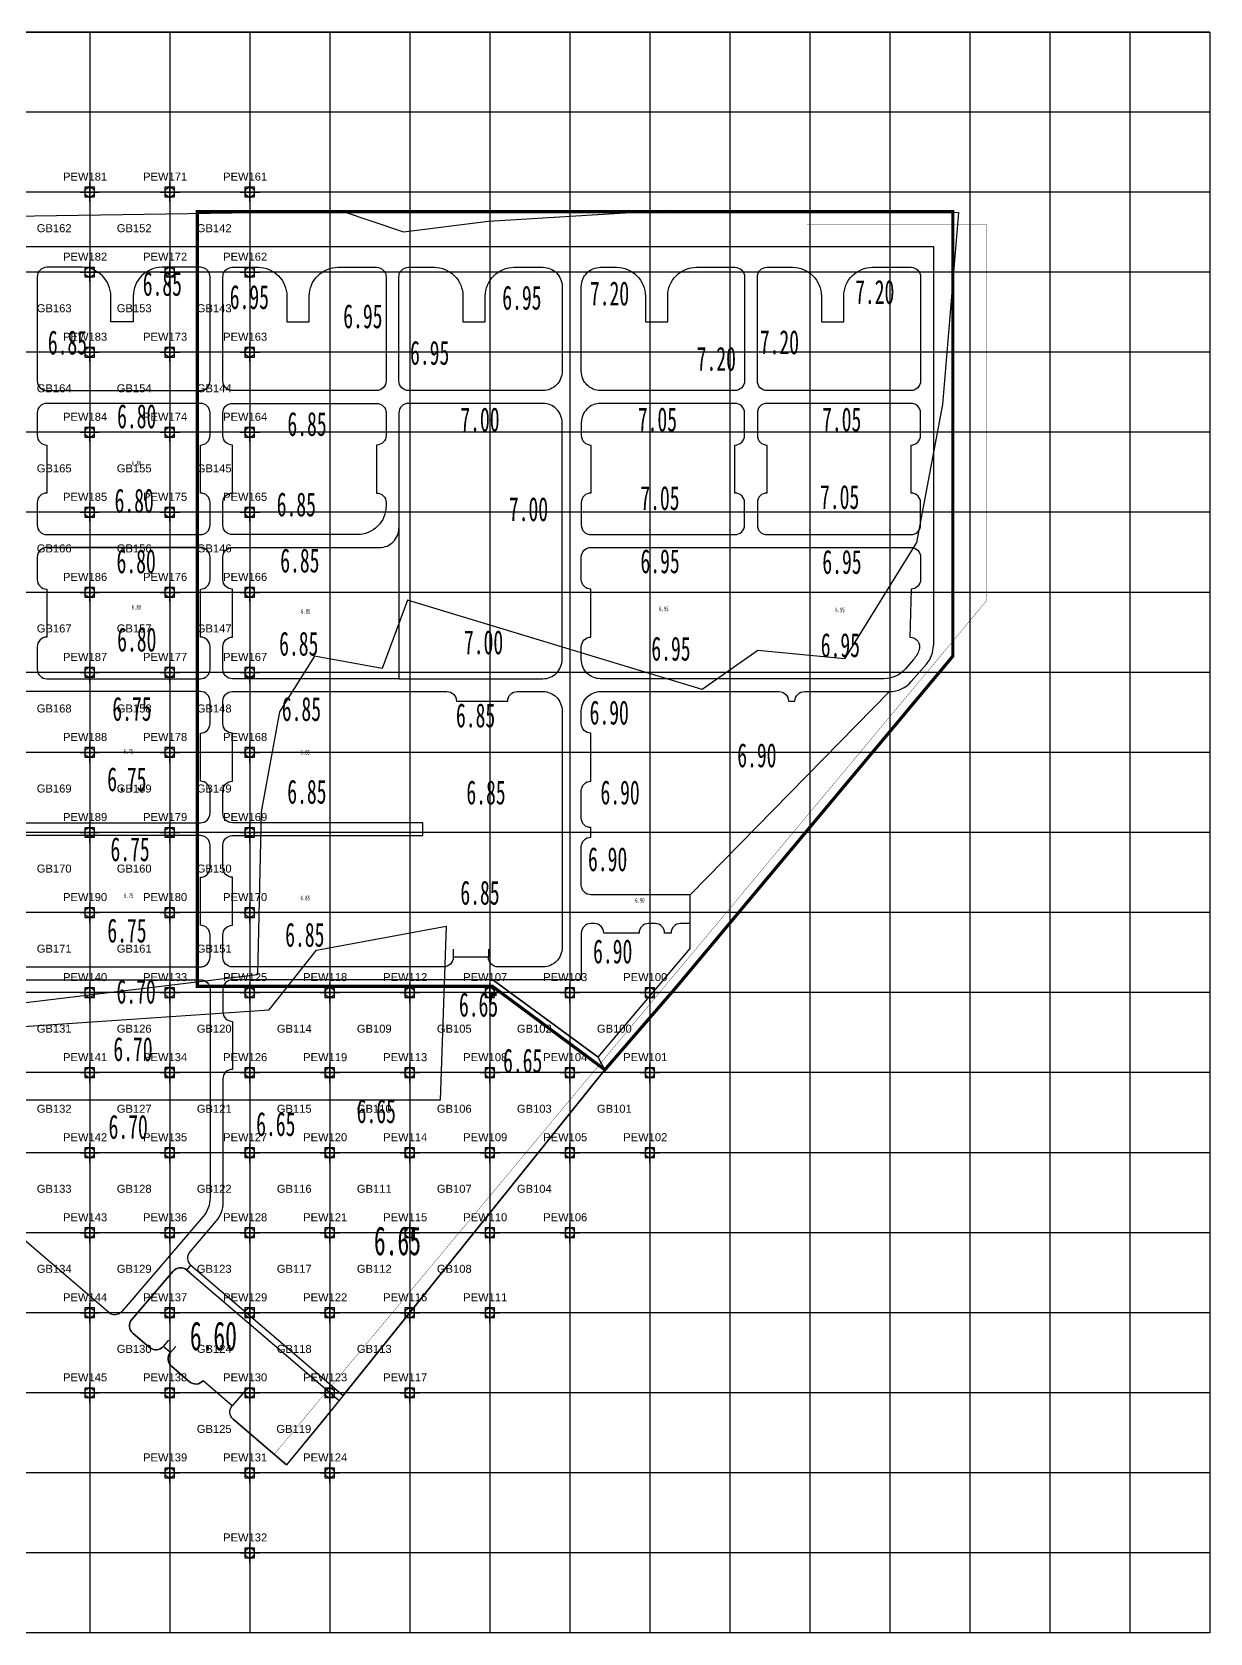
# Model space of a CAD drawing. Header units: millimetres. Extents: x 79632 to 595391, y 9752539 to 28844469.
# Drawn here: x 81617 to 81985, y 19093023 to 19093523 of the extents above; entities that cross this region are included whole.
import ezdxf

# ---------------------------------------------------------------- set-up
doc = ezdxf.new("R2010")
doc.units = ezdxf.units.MM
doc.header["$PDMODE"] = 98
doc.header["$PDSIZE"] = 3
for name, color, linetype in [('09- Elevation Design', 130, 'Continuous'), ('10- Building Outline', 143, 'Continuous'), ('20- GridLinePMC', 173, 'Continuous'), ('21- GridPoint PMC', 44, 'Continuous'), ('22-GridBoxNoPMC', 44, 'Continuous'), ('23- GridPointNoPMC', 42, 'Continuous'), ('24-GridPointActualPMC', 2, 'Continuous'), ('70-LivingCampPhaseI', 7, 'Continuous')]:
    doc.layers.add(name, color=color, linetype=linetype)
doc.layers.add('60- WeeklyProgress', color=240, linetype='Continuous', lineweight=30)
doc.styles.add('hanxia-fangsong', font='', dxfattribs={"width": 0.8})
doc.styles.get("Standard").update_dxf_attribs({"font": 'arial.ttf'})
doc.styles.get('hanxia-fangsong').set_extended_font_data('SimSun')
doc.linetypes.add('FENCELINE1', pattern='A,0.25,-0.1,[133,ltypeshp.shx,S=0.1,R=0,X=-0.1,Y=0],-0.1,1', length=1.45)

msp = doc.modelspace()

# ---------------------------------------------------------------- linework, layer by layer
at = {"layer": '10- Building Outline'}
for p, q in [((81568.98, 19093456.39), (81898.48, 19093456.39)), ((81898.48, 19093456.39), (81898.48, 19093331.82)), ((81795.85, 19093199.28), (81707.77, 19093089.62)), ((81665.21, 19093136.71), (81666.51, 19093138.23)), ((81707.77, 19093089.62), (81696.38, 19093075.89))]:
    msp.add_line(p, q, dxfattribs=at)
at = {"layer": '10- Building Outline', "linetype": 'ByBlock'}
for p, q in [((81621.48, 19093362.39), (81669.48, 19093362.39)), ((81896.29, 19093325.93), (81891.58, 19093320.49)), ((81822.51, 19093244.93), (81822.51, 19093253.93)), ((81748.45, 19093236.89), (81748.45, 19093234.39)), ((81759.45, 19093236.89), (81759.45, 19093234.39)), ((81660.98, 19093136.38), (81648.02, 19093121.24)), ((81666.27, 19093135.8), (81665.21, 19093136.71)), ((81648.34, 19093117.01), (81653.57, 19093112.54)), ((81659.48, 19093114.83), (81657.8, 19093112.87)), ((81661.76, 19093112.88), (81660.08, 19093110.92)), ((81660.41, 19093106.69), (81666.07, 19093101.84)), ((81683.42, 19093099.04), (81679.41, 19093094.36)), ((81683.42, 19093099.04), (81679.41, 19093094.36)), ((81679.74, 19093090.13), (81696.38, 19093075.89))]:
    msp.add_line(p, q, dxfattribs=at)
at = {"layer": '10- Building Outline', "linetype": 'FENCELINE1', "lineweight": 25, "ltscale": 3, "const_width": 0.1}
msp.add_lwpolyline([(81692.53, 19093079.18), (81915.18, 19093345.86), (81915.18, 19093463.11), (81858.98, 19093463.11)], dxfattribs=at)
at = {"layer": '10- Building Outline'}
for points in [[(81672.48, 19093414.39), (81672.48, 19093446.89, 0.414214), (81669.48, 19093449.89), (81657.48, 19093449.89, 0.414214), (81648.48, 19093440.89), (81648.48, 19093432.89), (81641.48, 19093432.89), (81641.48, 19093440.89, 0.414214), (81632.48, 19093449.89), (81621.48, 19093449.89, 0.414214), (81618.48, 19093446.89), (81618.48, 19093414.39, 0.414214), (81621.48, 19093411.39), (81669.48, 19093411.39, 0.414214)], [(81724.48, 19093411.39), (81679.48, 19093411.39, -0.414214), (81676.48, 19093414.39), (81676.48, 19093446.89, -0.414214), (81679.48, 19093449.89), (81687.48, 19093449.89, -0.414214), (81696.48, 19093440.89), (81696.48, 19093432.89), (81703.48, 19093432.89), (81703.48, 19093440.89, -0.414214), (81712.48, 19093449.89), (81724.48, 19093449.89, -0.414214), (81727.48, 19093446.89), (81727.48, 19093414.39, -0.414214)], [(81758.48, 19093440.89, -0.414214), (81767.48, 19093449.89), (81776.48, 19093449.89, -0.414214), (81782.48, 19093443.89), (81782.48, 19093417.39, -0.414214), (81776.48, 19093411.39), (81734.48, 19093411.39, -0.414214), (81731.48, 19093414.39), (81731.48, 19093446.89, -0.414214), (81734.48, 19093449.89), (81742.48, 19093449.89, -0.414214), (81751.48, 19093440.89), (81751.48, 19093432.89), (81758.48, 19093432.89)], [(81836.48, 19093411.39), (81794.48, 19093411.39, -0.414214), (81788.48, 19093417.39), (81788.48, 19093443.89, -0.414214), (81794.48, 19093449.89), (81799.48, 19093449.89, -0.414214), (81808.48, 19093440.89), (81808.48, 19093432.89), (81815.48, 19093432.89), (81815.48, 19093440.89, -0.414214), (81824.48, 19093449.89), (81836.48, 19093449.89, -0.414214), (81839.48, 19093446.89), (81839.48, 19093414.39, -0.414214)], [(81846.48, 19093411.39, -0.414214), (81843.48, 19093414.39), (81843.48, 19093446.89, -0.414214), (81846.48, 19093449.89), (81854.48, 19093449.89, -0.414214), (81863.48, 19093440.89), (81863.48, 19093432.89), (81870.48, 19093432.89), (81870.48, 19093440.89, -0.414214), (81879.48, 19093449.89), (81891.48, 19093449.89, -0.414214), (81894.48, 19093446.89), (81894.48, 19093414.39, -0.414214), (81891.48, 19093411.39)], [(81669.48, 19093276.39, 0.414214), (81672.48, 19093279.39), (81672.48, 19093286.39, 0.414214), (81669.48, 19093289.39), (81669.48, 19093304.39, 0.414214), (81672.48, 19093307.39), (81672.48, 19093314.39, 0.414214), (81669.48, 19093317.39), (81565.98, 19093317.39, 0.414214), (81556.98, 19093308.39), (81556.98, 19093307.39, 0.414214), (81559.98, 19093304.39), (81559.98, 19093289.39, 0.414214), (81556.98, 19093286.39), (81556.98, 19093279.39, 0.414214), (81559.98, 19093276.39)], [(81669.48, 19093231.39, 0.414214), (81672.48, 19093234.39), (81672.48, 19093241.39, 0.414214), (81669.48, 19093244.39), (81669.48, 19093259.39, 0.414214), (81672.48, 19093262.39), (81672.48, 19093269.39, 0.414214), (81669.48, 19093272.39), (81559.98, 19093272.39, 0.414214), (81556.98, 19093269.39), (81556.98, 19093262.39, 0.414214), (81559.98, 19093259.39), (81559.98, 19093244.39, 0.414214), (81556.98, 19093241.39), (81556.98, 19093240.39, 0.414214), (81565.98, 19093231.39)], [(81679.48, 19093227.39, 0.414214), (81676.48, 19093224.39), (81676.48, 19093217.39, 0.414214), (81679.48, 19093214.39), (81679.48, 19093199.39, 0.414214), (81676.48, 19093196.39), (81676.48, 19093157.82, -0.178894), (81674.32, 19093151.96), (81666.18, 19093142.46, 0.414214), (81666.51, 19093138.23), (81714.09, 19093097.49), (81795.85, 19093199.28), (81793.79, 19093203.21), (81760.88, 19093227.39)], [(81665.21, 19093136.71), (81712.84, 19093095.93), (81696.38, 19093075.89), (81679.74, 19093090.13, -0.414214), (81679.41, 19093094.36), (81670.3, 19093102.17, -0.414214), (81666.07, 19093101.84), (81660.41, 19093106.69, -0.414214), (81660.08, 19093110.92), (81657.8, 19093112.87, -0.414214), (81653.57, 19093112.54), (81648.34, 19093117.01, -0.414214), (81648.02, 19093121.24), (81660.98, 19093136.38, -0.414214)]]:
    msp.add_lwpolyline(points, format="xyb", close=True, dxfattribs=at)
at = {"layer": '10- Building Outline', "linetype": 'ByBlock'}
for points in [[(81669.48, 19093366.39, 0.414214), (81672.48, 19093369.39), (81672.48, 19093376.39, 0.414214), (81669.48, 19093379.39), (81669.48, 19093394.39, 0.414214), (81672.48, 19093397.39), (81672.48, 19093404.39, 0.414214), (81669.48, 19093407.39), (81621.48, 19093407.39, 0.414214), (81618.48, 19093404.39), (81618.48, 19093397.39, 0.414214), (81621.48, 19093394.39), (81621.48, 19093379.39, 0.414214), (81618.48, 19093376.39), (81618.48, 19093369.39, 0.414214), (81621.48, 19093366.39)], [(81731.48, 19093404.39), (81731.48, 19093368.39), (81731.48, 19093321.39), (81776.48, 19093321.39, 0.414214), (81782.48, 19093327.39), (81782.48, 19093397.39), (81782.48, 19093401.39, 0.414214), (81776.48, 19093407.39), (81734.48, 19093407.39, 0.414214)], [(81725.48, 19093362.39, 0.414214), (81731.48, 19093368.39), (81731.48, 19093321.39), (81679.48, 19093321.39, -0.414214), (81676.48, 19093324.39), (81676.48, 19093331.39, -0.414214), (81679.48, 19093334.39), (81679.48, 19093349.39, -0.414214), (81676.48, 19093352.39), (81676.48, 19093359.39, -0.414214), (81679.48, 19093362.39)], [(81669.48, 19093321.39, 0.414214), (81672.48, 19093324.39), (81672.48, 19093331.39, 0.414214), (81669.48, 19093334.39), (81669.48, 19093349.39, 0.414214), (81672.48, 19093352.39), (81672.48, 19093359.39, 0.414214), (81669.48, 19093362.39), (81621.48, 19093362.39, 0.414214), (81618.48, 19093359.39), (81618.48, 19093352.39, 0.414214), (81621.48, 19093349.39), (81621.48, 19093334.39, 0.414214), (81618.48, 19093331.39), (81618.48, 19093324.39, 0.414214), (81621.48, 19093321.39)]]:
    msp.add_lwpolyline(points, format="xyb", close=True, dxfattribs=at)
at = {"layer": '10- Building Outline', "lineweight": 25}
for points in [[(81679.48, 19093407.39), (81724.48, 19093407.39, -0.414214), (81727.48, 19093404.39), (81727.48, 19093397.39, -0.414214), (81724.48, 19093394.39), (81724.48, 19093379.39, -0.414214), (81727.48, 19093376.39), (81727.48, 19093375.39, -0.414214), (81718.48, 19093366.39), (81679.48, 19093366.39, -0.414214), (81676.48, 19093369.39), (81676.48, 19093376.39, -0.414214), (81679.48, 19093379.39), (81679.48, 19093394.39, -0.414214), (81676.48, 19093397.39), (81676.48, 19093404.39, -0.414214)], [(81794.48, 19093407.39, 0.414214), (81788.48, 19093401.39), (81788.48, 19093397.39, 0.414214), (81791.48, 19093394.39), (81791.48, 19093379.39, 0.414214), (81788.48, 19093376.39), (81788.48, 19093369.39, 0.414214), (81791.48, 19093366.39), (81836.48, 19093366.39, 0.414214), (81839.48, 19093369.39), (81839.48, 19093376.39, 0.414214), (81836.48, 19093379.39), (81836.48, 19093394.39, 0.414214), (81839.48, 19093397.39), (81839.48, 19093404.39, 0.414214), (81836.48, 19093407.39)], [(81891.48, 19093379.39), (81891.48, 19093394.39, 0.414214), (81894.48, 19093397.39), (81894.48, 19093404.39, 0.414214), (81891.48, 19093407.39), (81846.48, 19093407.39, 0.414214), (81843.48, 19093404.39), (81843.48, 19093397.39, 0.414214), (81846.48, 19093394.39), (81846.48, 19093379.39, 0.414214), (81843.48, 19093376.39), (81843.48, 19093369.39, 0.414214), (81846.48, 19093366.39), (81891.48, 19093366.39, 0.414214), (81894.48, 19093369.39), (81894.48, 19093376.39, 0.414214)], [(81745.45, 19093231.39), (81679.48, 19093231.39, -0.414214), (81676.48, 19093234.39), (81676.48, 19093241.39, -0.414214), (81679.48, 19093244.39), (81679.48, 19093259.39, -0.414214), (81676.48, 19093262.39), (81676.48, 19093269.39, -0.414214), (81679.48, 19093272.39), (81739.01, 19093272.39), (81739.01, 19093276.39), (81679.48, 19093276.39, -0.414214), (81676.48, 19093279.39), (81676.48, 19093286.39, -0.414214), (81679.48, 19093289.39), (81679.48, 19093304.39, -0.414214), (81676.48, 19093307.39), (81676.48, 19093314.39, -0.414214), (81679.48, 19093317.39), (81746.48, 19093317.39, -0.414214), (81749.48, 19093314.39), (81765.48, 19093314.39, -0.414214), (81768.48, 19093317.39), (81776.48, 19093317.39, -0.414214), (81782.48, 19093311.39), (81782.48, 19093237.39, -0.414214), (81776.48, 19093231.39), (81762.45, 19093231.39, -0.414214), (81759.45, 19093234.39), (81748.45, 19093234.39, -0.414214)], [(81794.48, 19093317.39), (81850.21, 19093317.39, -0.414214), (81853.21, 19093314.39), (81855.21, 19093314.39, -0.414214), (81858.21, 19093317.39), (81884.78, 19093317.39), (81822.51, 19093253.93), (81791.48, 19093253.93, -0.414214), (81788.48, 19093256.93), (81788.48, 19093268.89, -0.414214), (81791.48, 19093271.89), (81791.48, 19093274.89, -0.414214), (81788.48, 19093277.89), (81788.48, 19093286.39, -0.414214), (81791.48, 19093289.39), (81791.48, 19093304.39, -0.414214), (81788.48, 19093307.39), (81788.48, 19093311.39, -0.414214)]]:
    msp.add_lwpolyline(points, format="xyb", close=True, dxfattribs=at)
at = {"layer": '10- Building Outline', "linetype": 'ByBlock'}
for points in [[(81894.01, 19093330.42, -0.097023), (81892.29, 19093327.42), (81889.75, 19093324.49, -0.217609), (81882.95, 19093321.39), (81794.48, 19093321.39, -0.414214), (81788.48, 19093327.39), (81788.48, 19093331.39, -0.414214), (81791.48, 19093334.39), (81791.48, 19093349.39, -0.414214), (81788.48, 19093352.39), (81788.48, 19093359.39, -0.414214), (81791.48, 19093362.39), (81891.48, 19093362.39, -0.414214), (81894.48, 19093359.39), (81894.48, 19093352.39, -0.414214), (81891.48, 19093349.39), (81891.16, 19093334.39, -0.513525), (81894.01, 19093330.42)], [(81760.88, 19093227.39), (81793.79, 19093203.21), (81822.51, 19093237.12), (81822.51, 19093244.93), (81819.51, 19093244.93, 0.414214), (81816.51, 19093241.93), (81814.51, 19093241.93, 0.414214), (81811.51, 19093244.93), (81809.51, 19093244.93, 0.414214), (81806.51, 19093241.93), (81795.51, 19093241.93, 0.414214), (81792.51, 19093244.93), (81791.48, 19093244.93, 0.414214), (81788.48, 19093241.93), (81788.48, 19093227.39), (81679.48, 19093227.39)]]:
    msp.add_lwpolyline(points, format="xyb", dxfattribs=at)
at = {"layer": '10- Building Outline', "lineweight": 25}
msp.add_lwpolyline([(81640.75, 19093123.52), (81558.3, 19093194.11, -0.696505), (81560.25, 19093199.39), (81559.98, 19093214.39, -0.414214), (81556.98, 19093217.39), (81556.98, 19093218.39, -0.414214), (81565.98, 19093227.39), (81669.48, 19093227.39, -0.414214), (81672.48, 19093224.39), (81672.48, 19093196.39), (81672.48, 19093159.29, -0.178894), (81670.32, 19093153.44), (81644.98, 19093123.84)], format="xyb", dxfattribs=at)
at = {"layer": '10- Building Outline', "linetype": 'ByBlock', "lineweight": 25}
for centre, radius, start, end in [((81669.48, 19093359.39), 3, 0, 90), ((81884.78, 19093326.39), 9, 270, 319.1068)]:
    msp.add_arc(centre, radius, start, end, dxfattribs=at)
at = {"layer": '10- Building Outline', "linetype": 'ByBlock'}
for centre, radius, start, end in [((81669.48, 19093352.39), 3, 270, 0), ((81669.48, 19093331.39), 3, 0, 90), ((81889.48, 19093331.82), 9, 319.1068, 0), ((81663.26, 19093134.43), 3, 49.4296, 139.4296), ((81642.7, 19093125.8), 3, 229.4296, 319.4296), ((81650.3, 19093119.29), 3, 139.4296, 229.4296), ((81655.52, 19093114.82), 3, 229.4296, 319.4296), ((81662.36, 19093108.96), 3, 139.4296, 229.4296), ((81668.02, 19093104.12), 3, 229.4296, 319.4296)]:
    msp.add_arc(centre, radius, start, end, dxfattribs=at)
at = {"layer": '10- Building Outline', "lineweight": 25}
msp.add_arc((81669.48, 19093324.39), 3, 270, 0, dxfattribs=at)
at = {"layer": '20- GridLinePMC'}
for p, q in [((81984.89, 19093523.37), (80784.89, 19093523.37)), ((81634.89, 19093523.37), (81634.89, 19093023.37)), ((81659.89, 19093523.37), (81659.89, 19093023.37)), ((81684.89, 19093523.37), (81684.89, 19093023.37)), ((81709.89, 19093523.37), (81709.89, 19093023.37)), ((81734.89, 19093523.37), (81734.89, 19093023.37)), ((81759.89, 19093523.37), (81759.89, 19093023.37)), ((81784.89, 19093523.37), (81784.89, 19093023.37)), ((81809.89, 19093523.37), (81809.89, 19093023.37)), ((81834.89, 19093523.37), (81834.89, 19093023.37)), ((81859.89, 19093523.37), (81859.89, 19093023.37)), ((81884.89, 19093523.37), (81884.89, 19093023.37)), ((81909.89, 19093523.37), (81909.89, 19093023.37)), ((81934.89, 19093523.37), (81934.89, 19093023.37)), ((81959.89, 19093523.37), (81959.89, 19093023.37)), ((81984.89, 19093523.37), (81984.89, 19093023.37)), ((81984.89, 19093498.37), (80784.89, 19093498.37)), ((81984.89, 19093473.37), (80784.89, 19093473.37)), ((81984.89, 19093448.37), (80784.89, 19093448.37)), ((81984.89, 19093423.37), (80784.89, 19093423.37)), ((81984.89, 19093398.37), (80784.89, 19093398.37)), ((81984.89, 19093373.37), (80784.89, 19093373.37)), ((81984.89, 19093348.37), (80784.89, 19093348.37)), ((81984.89, 19093323.37), (80784.89, 19093323.37)), ((81984.89, 19093298.37), (80784.89, 19093298.37)), ((81984.89, 19093273.37), (80784.89, 19093273.37)), ((81984.89, 19093248.37), (80784.89, 19093248.37)), ((81984.89, 19093223.37), (80784.89, 19093223.37)), ((81984.89, 19093198.37), (80784.89, 19093198.37)), ((81984.89, 19093173.37), (80784.89, 19093173.37)), ((81984.89, 19093148.37), (80784.89, 19093148.37)), ((81984.89, 19093123.37), (80784.89, 19093123.37)), ((81984.89, 19093098.37), (80784.89, 19093098.37)), ((81984.89, 19093073.37), (80784.89, 19093073.37)), ((81984.89, 19093048.37), (80784.89, 19093048.37)), ((81984.89, 19093023.37), (80784.89, 19093023.37))]:
    msp.add_line(p, q, dxfattribs=at)
msp.add_lwpolyline([(80784.89, 19093523.37), (81984.89, 19093523.37), (81984.89, 19093023.37), (80784.89, 19093023.37)], close=True, dxfattribs=at)
at = {"layer": '21- GridPoint PMC'}
for p in [(81634.89, 19093473.37), (81659.89, 19093473.37), (81684.89, 19093473.37), (81634.89, 19093448.37), (81659.89, 19093448.37), (81684.89, 19093448.37), (81634.89, 19093423.37), (81659.89, 19093423.37), (81684.89, 19093423.37), (81634.89, 19093398.37), (81659.89, 19093398.37), (81684.89, 19093398.37), (81634.89, 19093373.37), (81659.89, 19093373.37), (81684.89, 19093373.37), (81634.89, 19093348.37), (81659.89, 19093348.37), (81684.89, 19093348.37), (81634.89, 19093323.37), (81659.89, 19093323.37), (81684.89, 19093323.37), (81634.89, 19093298.37), (81659.89, 19093298.37), (81684.89, 19093298.37), (81634.89, 19093273.37), (81659.89, 19093273.37), (81684.89, 19093273.37), (81634.89, 19093248.37), (81659.89, 19093248.37), (81684.89, 19093248.37), (81634.89, 19093223.37), (81659.89, 19093223.37), (81684.89, 19093223.37), (81709.89, 19093223.37), (81734.89, 19093223.37), (81759.89, 19093223.37), (81784.89, 19093223.37), (81809.89, 19093223.37), (81634.89, 19093198.37), (81659.89, 19093198.37), (81684.89, 19093198.37), (81709.89, 19093198.37), (81734.89, 19093198.37), (81759.89, 19093198.37), (81784.89, 19093198.37), (81809.89, 19093198.37), (81634.89, 19093173.37), (81659.89, 19093173.37), (81684.89, 19093173.37), (81709.89, 19093173.37), (81734.89, 19093173.37), (81759.89, 19093173.37), (81784.89, 19093173.37), (81809.89, 19093173.37), (81634.89, 19093148.37), (81659.89, 19093148.37), (81684.89, 19093148.37), (81709.89, 19093148.37), (81734.89, 19093148.37), (81759.89, 19093148.37), (81784.89, 19093148.37), (81634.89, 19093123.37), (81659.89, 19093123.37), (81684.89, 19093123.37), (81709.89, 19093123.37), (81734.89, 19093123.37), (81759.89, 19093123.37), (81634.89, 19093098.37), (81659.89, 19093098.37), (81684.89, 19093098.37), (81709.89, 19093098.37), (81734.89, 19093098.37), (81659.89, 19093073.37), (81684.89, 19093073.37), (81709.89, 19093073.37), (81684.89, 19093048.37)]:
    msp.add_point(p, dxfattribs=at)
at = {"layer": '24-GridPointActualPMC', "color": 2, "lineweight": -3}
for p in [(81709.88, 19093223.38, 5.99), (81734.91, 19093223.38, 5.44), (81634.89, 19093198.39, 7.17), (81659.91, 19093198.44, 6.9), (81684.9, 19093198.4, 6.65), (81709.87, 19093198.4, 6.41)]:
    msp.add_point(p, dxfattribs=at)
at = {"layer": '60- WeeklyProgress'}
msp.add_lwpolyline([(81583.2, 19093465.44), (81713.81, 19093467.44), (81732.88, 19093460.92), (81759.53, 19093464.32), (81815.84, 19093467.76), (81906.3, 19093467.01), (81901.32, 19093407.03), (81893.21, 19093363.92), (81870.68, 19093327.56), (81843.63, 19093330.24), (81826.22, 19093318.04), (81734.15, 19093345.9), (81726.23, 19093324.62), (81705.16, 19093328.46), (81694.16, 19093311.1), (81688.42, 19093279.86), (81687.27, 19093228.95), (81593.26, 19093217.52)], dxfattribs=at)
at = {"layer": '60- WeeklyProgress', "color": 2}
msp.add_lwpolyline([(81521.9, 19093256.73), (81553.04, 19093286.27), (81571.45, 19093282.41), (81571.45, 19093241.51), (81584.18, 19093236.51), (81592.59, 19093211.3), (81690.99, 19093217.94), (81705.78, 19093236.65), (81746.28, 19093244.1), (81744.41, 19093189.73), (81520.9, 19093189.73), (81521.9, 19093256.73)], dxfattribs=at)
at = {"layer": '70-LivingCampPhaseI', "color": 1, "linetype": 'ByBlock', "const_width": 1}
msp.add_lwpolyline([(81760.74, 19093225.31), (81795.85, 19093199.28), (81818.35, 19093225.31), (81904.57, 19093328.46), (81904.57, 19093467.29), (81674.75, 19093467.29), (81668.49, 19093467.29), (81668.49, 19093225.31)], close=True, dxfattribs=at)

# ---------------------------------------------------------------- texts
at = {"layer": '09- Elevation Design', "color": 2, "style": 'hanxia-fangsong', "width": 0.6}
for s, height, p in [('6.85', 7.5, (81651.46, 19093440.99)), ('6.85', 7.5, (81651.46, 19093440.99)), ('7.20', 7.5, (81791.17, 19093437.98)), ('7.20', 7.5, (81874.02, 19093438.45)), ('6.95', 7.5, (81678.64, 19093436.86)), ('6.95', 7.5, (81763.79, 19093436.66)), ('6.95', 7.5, (81714.11, 19093430.87)), ('6.85', 7.5, (81621.81, 19093422.66)), ('6.85', 7.5, (81621.81, 19093422.66)), ('7.20', 7.5, (81844.24, 19093422.77)), ('6.95', 7.5, (81734.98, 19093419.45)), ('7.20', 7.5, (81824.53, 19093417.57)), ('6.80', 7.5, (81643.45, 19093399.63)), ('7.00', 7.5, (81750.69, 19093398.63)), ('7.05', 7.5, (81806.13, 19093398.63)), ('7.05', 7.5, (81863.7, 19093398.63)), ('6.85', 7.5, (81696.66, 19093397.23)), ('6.80', 1.5, (81648.02, 19093388)), ('6.80', 7.5, (81642.66, 19093373.28)), ('7.05', 7.5, (81806.92, 19093374.1)), ('7.05', 7.5, (81863.06, 19093374.42)), ('6.85', 7.5, (81693.32, 19093372.1)), ('7.00', 7.5, (81765.85, 19093370.61)), ('6.80', 7.5, (81643.28, 19093354.34)), ('6.85', 7.5, (81694.42, 19093354.58)), ('6.95', 7.5, (81806.97, 19093354.35)), ('6.95', 7.5, (81806.97, 19093354.35)), ('6.95', 7.5, (81863.79, 19093354.15)), ('6.95', 7.5, (81863.79, 19093354.15)), ('6.80', 1.5, (81648, 19093343)), ('6.85', 1.5, (81700.9, 19093341.73)), ('6.95', 1.5, (81812.8, 19093342.48)), ('6.95', 1.5, (81812.8, 19093342.48)), ('6.95', 1.5, (81867.81, 19093342.15)), ('6.95', 1.5, (81867.81, 19093342.15)), ('6.80', 7.5, (81643.48, 19093329.9)), ('6.85', 7.5, (81694.08, 19093328.6)), ('7.00', 7.5, (81751.82, 19093329.05)), ('6.95', 7.5, (81863.29, 19093328.17)), ('6.95', 7.5, (81863.29, 19093328.17)), ('6.95', 7.5, (81810.36, 19093327.05)), ('6.95', 7.5, (81810.36, 19093327.05)), ('6.75', 7.5, (81641.97, 19093308.26)), ('6.85', 7.5, (81694.91, 19093308.21)), ('6.85', 7.5, (81749.32, 19093306.21)), ('6.90', 7.5, (81791.07, 19093307.09)), ('6.90', 7.5, (81837.2, 19093293.75)), ('6.75', 1.5, (81645.54, 19093298)), ('6.85', 1.5, (81700.76, 19093297.69)), ('6.75', 7.5, (81640.37, 19093286.27)), ('6.85', 7.5, (81696.62, 19093282.38)), ('6.85', 7.5, (81752.58, 19093282.14)), ('6.90', 7.5, (81794.47, 19093282.14)), ('6.75', 7.5, (81641.38, 19093264.42)), ('6.90', 7.5, (81790.58, 19093261.29)), ('6.85', 7.5, (81750.7, 19093250.83)), ('6.75', 1.5, (81645.59, 19093252.94)), ('6.85', 1.5, (81700.74, 19093252.18)), ('6.90', 1.5, (81805.3, 19093251.44)), ('6.75', 7.5, (81640.41, 19093239.02)), ('6.85', 7.5, (81695.97, 19093237.69)), ('6.90', 7.5, (81792.16, 19093232.5)), ('6.70', 7.5, (81643.26, 19093219.94)), ('6.65', 7.5, (81750.26, 19093215.88)), ('6.70', 7.5, (81642.29, 19093201.98)), ('6.65', 7.5, (81764.04, 19093198.37)), ('6.65', 7.5, (81718.3, 19093182.61)), ('6.70', 7.5, (81640.78, 19093177.72)), ('6.65', 7.5, (81686.91, 19093178.59)), ('6.65', 9, (81723.69, 19093141.35)), ('6.60', 9, (81666.18, 19093111.65))]:
    msp.add_text(s, height=height, rotation=359.9762, dxfattribs=at).set_placement(p)
at = {"layer": '22-GridBoxNoPMC', "color": 2, "lineweight": -3}
for s, p in [('GB162', (81618.35, 19093460.85)), ('GB152', (81643.35, 19093460.85)), ('GB142', (81668.35, 19093460.85)), ('GB163', (81618.35, 19093435.85)), ('GB153', (81643.35, 19093435.85)), ('GB143', (81668.35, 19093435.85)), ('GB164', (81618.35, 19093410.85)), ('GB154', (81643.35, 19093410.85)), ('GB144', (81668.35, 19093410.85)), ('GB165', (81618.35, 19093385.85)), ('GB155', (81643.35, 19093385.85)), ('GB145', (81668.35, 19093385.85)), ('GB166', (81618.35, 19093360.85)), ('GB156', (81643.35, 19093360.85)), ('GB146', (81668.35, 19093360.85)), ('GB167', (81618.35, 19093335.85)), ('GB157', (81643.35, 19093335.85)), ('GB147', (81668.35, 19093335.85)), ('GB168', (81618.35, 19093310.85)), ('GB158', (81643.35, 19093310.85)), ('GB148', (81668.35, 19093310.85)), ('GB169', (81618.35, 19093285.85)), ('GB159', (81643.35, 19093285.85)), ('GB149', (81668.35, 19093285.85)), ('GB170', (81618.35, 19093260.85)), ('GB160', (81643.35, 19093260.85)), ('GB150', (81668.35, 19093260.85)), ('GB171', (81618.35, 19093235.85)), ('GB161', (81643.35, 19093235.85)), ('GB151', (81668.35, 19093235.85)), ('GB131', (81618.35, 19093210.85)), ('GB126', (81643.35, 19093210.85)), ('GB120', (81668.35, 19093210.85)), ('GB114', (81693.35, 19093210.85)), ('GB109', (81718.35, 19093210.85)), ('GB105', (81743.35, 19093210.85)), ('GB102', (81768.35, 19093210.85)), ('GB100', (81793.35, 19093210.85)), ('GB132', (81618.35, 19093185.85)), ('GB127', (81643.35, 19093185.85)), ('GB121', (81668.35, 19093185.85)), ('GB115', (81693.35, 19093185.85)), ('GB110', (81718.35, 19093185.85)), ('GB106', (81743.35, 19093185.85)), ('GB103', (81768.35, 19093185.85)), ('GB101', (81793.35, 19093185.85)), ('GB133', (81618.35, 19093160.85)), ('GB128', (81643.35, 19093160.85)), ('GB122', (81668.35, 19093160.85)), ('GB116', (81693.35, 19093160.85)), ('GB111', (81718.35, 19093160.85)), ('GB107', (81743.35, 19093160.85)), ('GB104', (81768.35, 19093160.85)), ('GB134', (81618.35, 19093135.85)), ('GB129', (81643.35, 19093135.85)), ('GB123', (81668.35, 19093135.85)), ('GB117', (81693.35, 19093135.85)), ('GB112', (81718.35, 19093135.85)), ('GB108', (81743.35, 19093135.85)), ('GB130', (81643.35, 19093110.85)), ('GB124', (81668.35, 19093110.85)), ('GB118', (81693.35, 19093110.85)), ('GB113', (81718.35, 19093110.85)), ('GB125', (81668.35, 19093085.85)), ('GB119', (81693.21, 19093085.85))]:
    msp.add_text(s, height=2.5, dxfattribs=at).set_placement(p)
at = {"layer": '23- GridPointNoPMC', "char_height": 2.5, "attachment_point": 1}
for s, insert in [('PEW181', (81626.56, 19093479.46)), ('PEW171', (81651.56, 19093479.46)), ('PEW161', (81676.56, 19093479.46)), ('PEW182', (81626.56, 19093454.46)), ('PEW172', (81651.56, 19093454.46)), ('PEW162', (81676.56, 19093454.46)), ('PEW183', (81626.56, 19093429.46)), ('PEW173', (81651.56, 19093429.46)), ('PEW163', (81676.56, 19093429.46)), ('PEW184', (81626.56, 19093404.46)), ('PEW174', (81651.56, 19093404.46)), ('PEW164', (81676.56, 19093404.46)), ('PEW185', (81626.56, 19093379.46)), ('PEW175', (81651.56, 19093379.46)), ('PEW165', (81676.56, 19093379.46)), ('PEW186', (81626.56, 19093354.46)), ('PEW176', (81651.56, 19093354.46)), ('PEW166', (81676.56, 19093354.46)), ('PEW187', (81626.56, 19093329.46)), ('PEW177', (81651.56, 19093329.46)), ('PEW167', (81676.56, 19093329.46)), ('PEW188', (81626.56, 19093304.46)), ('PEW178', (81651.56, 19093304.46)), ('PEW168', (81676.56, 19093304.46)), ('PEW189', (81626.56, 19093279.46)), ('PEW179', (81651.56, 19093279.46)), ('PEW169', (81676.56, 19093279.46)), ('PEW190', (81626.56, 19093254.46)), ('PEW180', (81651.56, 19093254.46)), ('PEW170', (81676.56, 19093254.46)), ('PEW140', (81626.56, 19093229.46)), ('PEW133', (81651.56, 19093229.46)), ('PEW125', (81676.56, 19093229.46)), ('PEW118', (81701.56, 19093229.46)), ('PEW112', (81726.56, 19093229.46)), ('PEW107', (81751.56, 19093229.46)), ('PEW103', (81776.56, 19093229.46)), ('PEW100', (81801.56, 19093229.46)), ('PEW141', (81626.56, 19093204.46)), ('PEW134', (81651.56, 19093204.46)), ('PEW126', (81676.56, 19093204.46)), ('PEW119', (81701.56, 19093204.46)), ('PEW113', (81726.56, 19093204.46)), ('PEW108', (81751.56, 19093204.46)), ('PEW104', (81776.56, 19093204.46)), ('PEW101', (81801.56, 19093204.46)), ('PEW142', (81626.56, 19093179.46)), ('PEW135', (81651.56, 19093179.46)), ('PEW127', (81676.56, 19093179.46)), ('PEW120', (81701.56, 19093179.46)), ('PEW114', (81726.56, 19093179.46)), ('PEW109', (81751.56, 19093179.46)), ('PEW105', (81776.56, 19093179.46)), ('PEW102', (81801.56, 19093179.46)), ('PEW143', (81626.56, 19093154.46)), ('PEW136', (81651.56, 19093154.46)), ('PEW128', (81676.56, 19093154.46)), ('PEW121', (81701.56, 19093154.46)), ('PEW115', (81726.56, 19093154.46)), ('PEW110', (81751.56, 19093154.46)), ('PEW106', (81776.56, 19093154.46)), ('PEW144', (81626.56, 19093129.46)), ('PEW137', (81651.56, 19093129.46)), ('PEW129', (81676.56, 19093129.46)), ('PEW122', (81701.56, 19093129.46)), ('PEW116', (81726.56, 19093129.46)), ('PEW111', (81751.56, 19093129.46)), ('PEW145', (81626.56, 19093104.46)), ('PEW138', (81651.56, 19093104.46)), ('PEW130', (81676.56, 19093104.46)), ('PEW123', (81701.56, 19093104.46)), ('PEW117', (81726.56, 19093104.46)), ('PEW139', (81651.56, 19093079.46)), ('PEW131', (81676.56, 19093079.46)), ('PEW124', (81701.56, 19093079.46)), ('PEW132', (81676.56, 19093054.46))]:
    msp.add_mtext_dynamic_manual_height_columns(s, width=11.7475, gutter_width=15, heights=[0], dxfattribs=dict(at, insert=insert))

doc.saveas('drawing.dxf')
